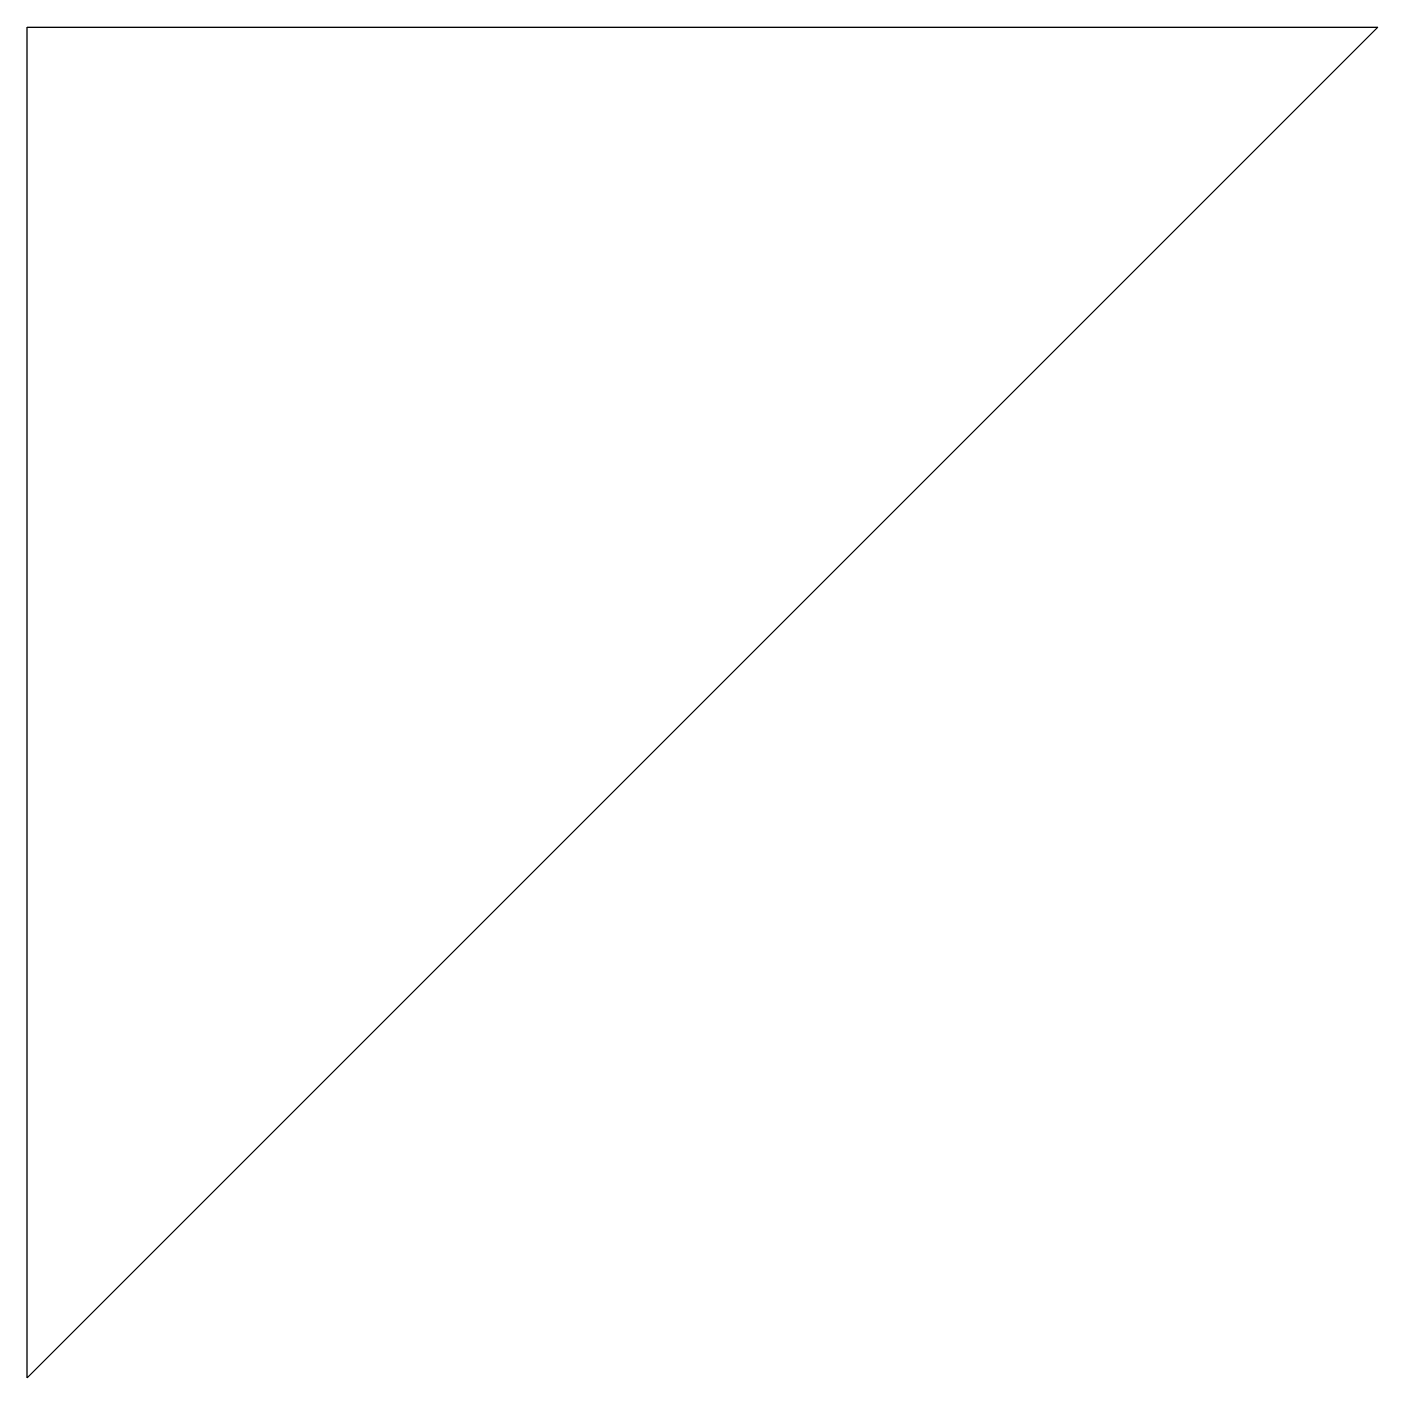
# Model space of a CAD drawing. Header units: millimetres. Extents: x 0 to 50, y 0 to 50.
import ezdxf

# ---------------------------------------------------------------- set-up
doc = ezdxf.new("R2010")
doc.units = ezdxf.units.MM
doc.layers.get('0').update_dxf_attribs({"linetype": 'CONTINUOUS', "lineweight": 25, "true_color": 0x000000})

msp = doc.modelspace()

# ---------------------------------------------------------------- linework, layer by layer
msp.add_line((50, 50), (0, 0))
msp.add_lwpolyline([(0, 0), (0, 50), (50, 50)])

doc.saveas('drawing.dxf')
